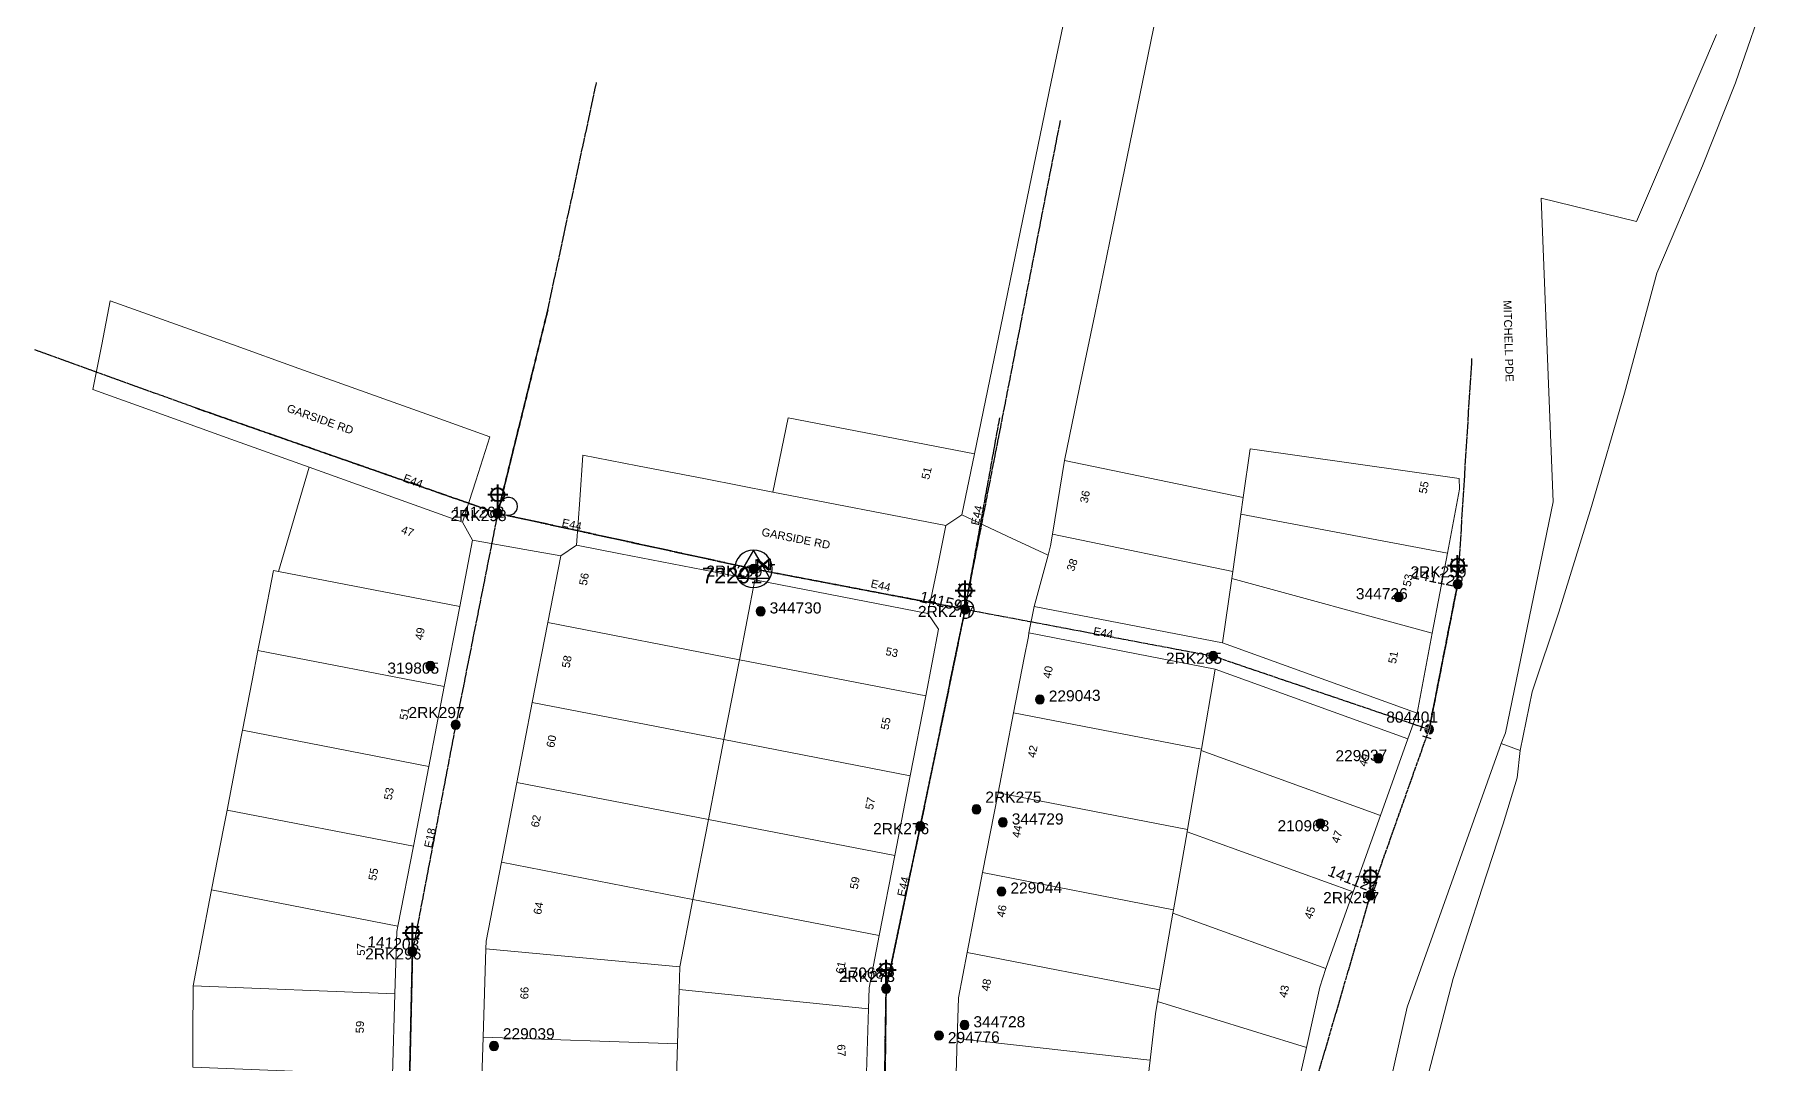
# Model space of a CAD drawing. Header units: metres. Extents: x 269214 to 271153, y 6086402 to 6088113.
# Drawn here: x 270200 to 270590.1, y 6087300.8 to 6087532.1 of the extents above; entities that cross this region are included whole.
import ezdxf
from ezdxf.enums import TextEntityAlignment as Align

# ---------------------------------------------------------------- set-up
doc = ezdxf.new("R2010")
doc.units = ezdxf.units.M
doc.linetypes.add('Cable Exist OH', pattern=[1, 1, 0])
doc.layers.get('0').update_dxf_attribs({"color": 6})
doc.layers.add('Cadastre Land Parcels_SP_EXT', color=9, linetype='Continuous', lineweight=5)
doc.layers.add('Cadastre Roads_SP_EXT', color=9, linetype='Continuous', lineweight=5)
for name, color, linetype in [('Equip_LV_EXT', 7, 'Continuous'), ('Equip_SP_SL_EXT', 7, 'Continuous'), ('Mains_HV_EXT', 7, 'Continuous'), ('Mains_LV_EXT', 7, 'Continuous'), ('Mains_SL_EXT', 7, 'Continuous'), ('Sub_SP_TR_HV_LV_EXT', 7, 'Continuous'), ('SupportsOH_SP_TR_HV_LV_SL_EXT', 7, 'Continuous')]:
    doc.layers.add(name, color=color, linetype=linetype)
doc.styles.add('iecARIAL', font='arial.ttf', dxfattribs={"height": 2})
doc.styles.add('POLE_LABEL', font='arial.ttf')
doc.styles.get("Standard").update_dxf_attribs({"font": 'arial.ttf'})

# ---------------------------------------------------------------- blocks, each defined once
blk = doc.blocks.new('SUB_POLE_EXT')
blk.add_wipeout([(0, 4.22), (0.42, 4.2), (0.83, 4.14), (1.21, 4.05), (1.62, 3.9), (1.99, 3.72), (2.35, 3.51), (2.68, 3.26), (2.99, 2.99), (3.28, 2.66), (3.52, 2.34), (3.76, 1.92), (3.9, 1.62), (4.04, 1.23), (4.18, 0.63), (4.22, 0), (4.18, -0.61), (4.06, -1.15), (3.9, -1.62), (3.58, -2.24), (3.22, -2.73), (2.97, -3.01), (2.68, -3.26), (2.36, -3.5), (2, -3.72), (1.64, -3.89), (1.25, -4.03), (0.82, -4.14), (0.42, -4.2), (0, -4.22), (-0.41, -4.2), (-0.8, -4.15), (-1.21, -4.05), (-1.62, -3.9), (-1.99, -3.73), (-2.35, -3.51), (-2.68, -3.26), (-2.96, -3.02), (-3.23, -2.72), (-3.51, -2.35), (-3.71, -2.01), (-3.91, -1.6), (-4.05, -1.21), (-4.16, -0.76), (-4.22, -0.14), (-4.21, 0.39), (-4.14, 0.83), (-4.03, 1.27), (-3.9, 1.63), (-3.71, 2.02), (-3.5, 2.37), (-3.28, 2.67), (-2.99, 2.99), (-2.68, 3.27), (-2.33, 3.52), (-1.98, 3.73), (-1.63, 3.9), (-1.2, 4.05), (-0.78, 4.15), (-0.4, 4.21)])
blk.add_line((2.16, 0.48), (2.16, 0.48, 0))
blk.add_lwpolyline([(-4.22, 0, 1), (4.22, 0, 1)], format="xyb", close=True)
blk.add_lwpolyline([(2.14, 0.52), (0, 4.22), (-3.66, -2.11), (3.66, -2.11)], close=True)
for tag, height, flags, p in [('STREET_CODE', 0.2, 9, (1.5, 0)), ('ASSET_NUM', 3.5, 8, (2, 2)), ('CONSTRUCTED_VOLTAGE', 0.2, 9, (1.5, -0.2)), ('OPERATING_VOLTAGE', 0.2, 9, (1.5, -0.6)), ('OPERATED_BY', 0.2, 9, (1.5, -0.8)), ('ORIENTATION', 0.2, 9, (1.5, -1.2)), ('OWNED_BY', 0.2, 9, (1.5, -1.4)), ('SECONDARY_VOLTAGE', 0.2, 9, (1.5, -1.6)), ('STATE', 0.2, 9, (1.5, -1.8)), ('SUBSTATION_TYPE', 0.2, 9, (1.5, -2)), ('STREETNAME', 0.2, 9, (1.5, -2.8)), ('SUBURB', 0.2, 9, (1.5, -3)), ('Z', 0.2, 1, (1.5, -3.4)), ('NO_PHASES', 0.2, 9, (1.5, -0.4)), ('MAINTAINED_BY', 0.2, 9, (1.5, -1)), ('USAGE', 0.2, 9, (1.5, -2.2)), ('LEGEND', 0.2, 9, (1.5, -2.4)), ('LOCATION', 0.2, 9, (1.5, -2.6)), ('NOTES', 0.2, 9, (1.5, -3.2))]:
    blk.add_attdef(tag, text='', height=height, dxfattribs=dict(flags=flags)).set_placement(p, align=Align.MIDDLE_LEFT)
blk = doc.blocks.new('LV_OH_LINKS_DISTFUSE_EXT')
for p, q in [((0, 0), (0.96, 0)), ((3.84, 0), (4.8, 0))]:
    blk.add_line(p, q)
blk.add_lwpolyline([(3.84, -1.2), (3.84, 1.2), (0.96, -1.2), (0.96, 1.2)], close=True)
at = {"flags": 9}
for tag, p in [('ACTUAL_STATUS', (0, 0)), ('CONSTRUCTED_VOLTAGE', (0, -0.2)), ('OPERATING_VOLTAGE', (0, -0.6)), ('ORIENTATION', (0, -0.8)), ('OWNED_BY', (0, -1)), ('STATE', (0, -1.2)), ('SWITCH_TYPE', (0, -1.4)), ('NO_PHASES', (0, -0.4)), ('USAGE', (0, -1.6)), ('NOTES', (0, -1.8))]:
    blk.add_attdef(tag, text='', height=0.2, dxfattribs=at).set_placement(p, align=Align.MIDDLE_LEFT)
at = {"flags": 1}
blk.add_attdef('Z', (0, 0), '', height=0.2, dxfattribs=at)
blk = doc.blocks.new('SL_LANTERN_EXT')
at = {"lineweight": 40}
for p, q in [((-2.25, 4.22), (2.25, 4.22)), ((-1.46, 5.68), (-1.06, 5.28)), ((0, 1.97), (0, 6.47)), ((1.46, 5.68), (1.06, 5.28)), ((-1.46, 2.76), (-1.06, 3.16)), ((0, 0), (0, 2.72)), ((1.46, 2.76), (1.06, 3.16))]:
    blk.add_line(p, q, dxfattribs=at)
blk.add_circle((0, 4.22), 1.5, dxfattribs=at)
at = {"style": 'iecARIAL', "flags": 8}
blk.add_attdef('ASSET_NUM', (1.5, 1.5), '', height=2.5, dxfattribs=at)
for tag, p, height, flags in [('OPERATING_VOLTAGE', (0.98, -1.65), 0.2, 9), ('ORIENTATION', (0.98, -1.85), 0.2, 9), ('OWNED_BY', (0.98, -2.05), 0.2, 9), ('STATE', (0.98, -2.25), 0.2, 9), ('CONSTRUCTED_VOLTAGE', (0.98, -0.65), 0.2, 9), ('CONTROL_TYPE', (0.98, -0.85), 0.2, 9), ('LANTERN_PURPOSE', (0.98, -1.05), 0.2, 9), ('LANTERN_TYPE', (0.98, -1.25), 0.2, 9), ('NO_PHASES', (0.98, -1.45), 0.2, 9), ('USAGE', (0.98, -2.45), 0.2, 9), ('CEXIST', (0.98, -2.65), 0.2, 9), ('CNEW', (0.98, -2.85), 0.2, 9), ('CNUMBER', (0.98, -3.05), 0.2, 9), ('CREMOVE', (0.98, -3.25), 0.2, 9), ('CREPLACE', (0.98, -3.45), 0.2, 9), ('LKINGHEIGHT', (0.98, -3.65), 0.2, 9), ('LBRACKET', (0.98, -3.85), 0.2, 9), ('LBRACKETVOCAB', (0.98, -4.05), 0.2, 9), ('LNUMBER', (2.18, -3.25), 2.5, 8), ('LCATEGORY', (0.98, -4.25), 0.2, 9), ('LCHARGE1', (0.98, -4.45), 0.2, 9), ('LCHARGE1PERCENT', (0.98, -4.65), 0.2, 9), ('LCHARGE2', (0.98, -4.85), 0.2, 9), ('LCHARGE2PERCENT', (0.98, -5.05), 0.2, 9), ('LCHARGE3', (0.98, -5.25), 0.2, 9), ('LCHARGE3PERCENT', (0.98, -5.45), 0.2, 9), ('LEXIST', (0.98, -5.65), 0.2, 9), ('LLAMP', (0.98, -5.85), 0.2, 9), ('LLAMPVOCAB', (0.98, -6.05), 0.2, 9), ('LMAST', (0.98, -6.25), 0.2, 9), ('LMASTVOCAB', (0.98, -6.45), 0.2, 9), ('LNEW', (0.98, -6.65), 0.2, 9), ('LANTNUMBER', (0.98, -6.85), 0.2, 9), ('LOUTREACH', (0.98, -7.25), 0.2, 9), ('LOUTREACHVOCAB', (0.98, -7.45), 0.2, 9), ('LRATECODE', (0.98, -7.65), 0.2, 9), ('LREMOVE', (0.98, -7.85), 0.2, 9), ('STREETNAME', (0.98, -9.25), 0.2, 9), ('SUBURB', (0.98, -9.45), 0.2, 1), ('LREPLACE', (0.98, -8.05), 0.2, 9), ('LTYPE', (0.98, -8.25), 0.2, 9), ('LTYPEVOCAB', (0.98, -8.45), 0.2, 9), ('LEGEND', (0.98, -8.65), 0.2, 9), ('LOCATION', (0.98, -8.85), 0.2, 9), ('NOTES', (0.98, -9.05), 0.2, 9)]:
    blk.add_attdef(tag, p, '', height=height, dxfattribs=dict(flags=flags))
blk = doc.blocks.new('POLE_EXT')
blk.add_hatch(color=256).paths.add_polyline_path([(-1, 0, 1), (1, 0, 1)])
blk.add_lwpolyline([(-1, 0, 1), (1, 0, 1)], format="xyb", close=True)
for tag, height, flags, p in [('pNumber', 2.5, 8, (-17.84, 2.07)), ('OWNED_BY', 0.2, 9, (1.35, -0.4)), ('SPECIAL_USE', 0.2, 9, (1.35, -0.8)), ('STATE', 0.2, 9, (1.35, -1)), ('cLV', 0.2, 9, (1.35, -1.4)), ('hDepth', 0.2, 9, (1.35, -1.6)), ('hDia', 0.2, 9, (1.35, -1.8)), ('cHV', 0.2, 9, (1.35, -2)), ('cLinedev', 0.2, 9, (1.35, -3.4)), ('pExisting', 0.2, 9, (1.35, -3.8)), ('PARENT', 0.2, 9, (1.35, -0.6)), ('USAGE', 0.2, 9, (1.35, -1.2)), ('LBRACKET', 0.2, 9, (1.35, -2.2)), ('LExisting', 0.2, 9, (1.35, -2.4)), ('LANTNUMBER', 0.2, 9, (1.35, -2.6)), ('LOther', 0.2, 9, (1.35, -2.8)), ('LRemove', 0.2, 9, (1.35, -3)), ('LEGEND', 0.2, 9, (1.35, -3.2)), ('LOCATION', 0.2, 9, (1.35, -3.6)), ('PFNUMBER', 0.2, 9, (1.35, -4)), ('pFooting', 0.2, 9, (1.35, -4.4)), ('pNew', 0.2, 9, (1.35, -4.6)), ('pRelocate', 0.2, 9, (1.35, -5)), ('pRemove', 0.2, 9, (1.35, -5.2)), ('pReplace', 0.2, 9, (1.35, -5.4)), ('pStay', 0.2, 9, (1.35, -5.6)), ('pType', 0.2, 9, (1.35, -5.8)), ('cspan', 0.2, 9, (1.35, -6)), ('STREETNAME', 0.2, 9, (1.35, -6.2)), ('SUBURB', 0.2, 9, (1.35, -6.4)), ('OPERATED_BY', 0.2, 9, (1.36, -7.01)), ('NEWPFNUMBER', 0.2, 9, (1.35, -4.2)), ('NOTES', 0.2, 9, (1.35, -6.6)), ('MAINTAINED_BY', 0.2, 9, (1.36, -6.81))]:
    blk.add_attdef(tag, text='', height=height, dxfattribs=dict(flags=flags)).set_placement(p, align=Align.MIDDLE_LEFT)
at = {"style": 'POLE_LABEL'}
for tag, height, flags, p in [('STRUCTURE_PLANT_NUMBER', 0.2, 9, (1.35, 0.03)), ('ASSET_NUM', 2.5, 8, (2, 2)), ('STREET_CODE', 0.2, 9, (1.35, -0.2))]:
    blk.add_attdef(tag, text='', height=height, dxfattribs=dict(at, flags=flags)).set_placement(p, align=Align.MIDDLE_LEFT)
at = {"flags": 1}
blk.add_attdef('Z', (1.35, -7.33), '', height=0.2, dxfattribs=at)
blk = doc.blocks.new('End Shackle_EXT')
blk.add_wipeout([(0, 0.25), (1.81, 0.25), (1.82, -0.25), (0, -0.25)])
blk.add_line((1.81, -1), (1.81, 1))
at = {"flags": 1}
blk.add_attdef('Z', (0, 0), '', height=0.2, dxfattribs=at)
at = {"flags": 9}
for tag, p in [('CONNECTOR_TYPE', (0, 0)), ('CONSTRUCTED_VOLTAGE', (0, -0.2)), ('OPERATING_VOLTAGE', (0, -0.6)), ('ORIENTATION', (0, -0.8)), ('OWNED_BY', (0, -1)), ('STATE', (0, -1.2)), ('NO_PHASES', (0, -0.4)), ('USAGE', (0, -1.4)), ('NOTES', (0, -1.6))]:
    blk.add_attdef(tag, text='', height=0.2, dxfattribs=at).set_placement(p, align=Align.MIDDLE_LEFT)

msp = doc.modelspace()

# ---------------------------------------------------------------- linework, layer by layer
at = {"layer": 'Cadastre Land Parcels_SP_EXT', "linetype": 'Continuous'}
for points in [[(270578.28, 6087532.12), (270570.98, 6087515.07), (270560.28, 6087490.09), (270538.83, 6087495.31), (270541.54, 6087427.09), (270530.84, 6087375.14), (270529.85, 6087372.71), (270534.15, 6087371.15), (270536.78, 6087384.32), (270542.81, 6087402.25), (270550.16, 6087426), (270557.61, 6087451.5), (270564.88, 6087478.42), (270575.1, 6087502.61), (270575.1, 6087502.61), (270582.51, 6087521.26), (270590.14, 6087543.22)], [(270512, 6087292.81), (270519.03, 6087319.91), (270525.53, 6087340), (270530.31, 6087354.67), (270533.43, 6087365), (270534.15, 6087371.15), (270529.85, 6087372.71), (270508.69, 6087313.44), (270480.69, 6087188.5)]]:
    msp.add_lwpolyline(points, dxfattribs=at)
for points in [[(270411.41, 6087437.85), (270369.51, 6087445.97), (270366.06, 6087429.25), (270404.97, 6087421.71), (270408.58, 6087424.12), (270411.41, 6087437.85)], [(270520.41, 6087432.33), (270473.39, 6087439), (270471.84, 6087428.06), (270471.31, 6087424.31), (270517.76, 6087415.52), (270520.46, 6087429.87), (270520.41, 6087432.33)], [(270295.64, 6087403.51), (270295.63, 6087403.51), (270254.89, 6087411.41), (270261.81, 6087434.84), (270296.25, 6087422.5), (270298.54, 6087418.47), (270295.64, 6087403.51)], [(270471.84, 6087428.06), (270431.65, 6087436.35), (270428.94, 6087419.8), (270469.47, 6087411.43), (270471.31, 6087424.31), (270471.84, 6087428.06)], [(270517.76, 6087415.52), (270471.31, 6087424.31), (270469.47, 6087411.43), (270469.25, 6087409.83), (270514.35, 6087397.55), (270517.76, 6087415.52)], [(270469.47, 6087411.43), (270428.94, 6087419.8), (270428.5, 6087417.13), (270427.94, 6087415.06), (270424.81, 6087403.56), (270467.18, 6087395.35), (270469.25, 6087409.83), (270469.47, 6087411.43)], [(270295.64, 6087403.51), (270295.63, 6087403.51), (270254.89, 6087411.41), (270253.74, 6087411.63), (270251.42, 6087399.66), (270250.26, 6087393.67), (270292.16, 6087385.55), (270292.17, 6087385.55), (270295.64, 6087403.51)], [(270514.35, 6087397.55), (270469.25, 6087409.83), (270467.18, 6087395.35), (270510.93, 6087379.55), (270514.35, 6087397.55)], [(270467.18, 6087395.35), (270424.81, 6087403.56), (270423.65, 6087397.58), (270465.56, 6087389.46), (270508.88, 6087373.8), (270510.93, 6087379.55), (270467.18, 6087395.35)], [(270358.52, 6087391.57), (270315.44, 6087399.91), (270311.96, 6087381.95), (270355.04, 6087373.61), (270358.52, 6087391.57)], [(270465.56, 6087389.46), (270423.65, 6087397.58), (270423.51, 6087396.81), (270422.58, 6087392.01), (270420.18, 6087379.62), (270462.42, 6087371.43), (270465.56, 6087389.46)], [(270292.17, 6087385.55), (270292.16, 6087385.55), (270250.26, 6087393.67), (270248.95, 6087386.9), (270246.78, 6087375.72), (270288.68, 6087367.59), (270288.68, 6087367.59), (270292.17, 6087385.55)], [(270400.43, 6087383.45), (270358.52, 6087391.57), (270355.04, 6087373.61), (270396.95, 6087365.49), (270400.43, 6087383.45)], [(270508.88, 6087373.8), (270465.56, 6087389.46), (270462.42, 6087371.43), (270462.37, 6087371.16), (270502.73, 6087356.58), (270508.88, 6087373.8)], [(270355.04, 6087373.61), (270311.96, 6087381.95), (270308.48, 6087363.99), (270351.57, 6087355.65), (270355.04, 6087373.61)], [(270462.37, 6087371.16), (270462.42, 6087371.43), (270420.18, 6087379.62), (270416.7, 6087361.66), (270459.28, 6087353.4), (270459.28, 6087353.4), (270462.37, 6087371.16)], [(270288.68, 6087367.59), (270288.68, 6087367.59), (270246.78, 6087375.72), (270245.76, 6087370.44), (270243.31, 6087357.76), (270285.21, 6087349.63), (270288.68, 6087367.59)], [(270396.95, 6087365.49), (270355.04, 6087373.61), (270351.57, 6087355.65), (270393.47, 6087347.53), (270396.95, 6087365.49)], [(270502.73, 6087356.58), (270462.37, 6087371.16), (270459.28, 6087353.4), (270459.19, 6087352.86), (270496.57, 6087339.35), (270502.73, 6087356.58)], [(270351.57, 6087355.65), (270308.48, 6087363.99), (270305, 6087346.03), (270348.08, 6087337.69), (270351.57, 6087355.65)], [(270459.19, 6087352.86), (270459.28, 6087353.4), (270459.28, 6087353.4), (270416.7, 6087361.66), (270413.22, 6087343.7), (270456.15, 6087335.37), (270459.19, 6087352.86)], [(270285.21, 6087349.63), (270243.31, 6087357.76), (270242.57, 6087353.98), (270239.83, 6087339.8), (270281.73, 6087331.67), (270285.21, 6087349.63)], [(270393.47, 6087347.53), (270351.57, 6087355.65), (270348.08, 6087337.69), (270348.09, 6087337.69), (270389.99, 6087329.57), (270389.99, 6087329.56), (270393.47, 6087347.53)], [(270496.57, 6087339.35), (270459.19, 6087352.86), (270456.15, 6087335.37), (270456.01, 6087334.57), (270490.42, 6087322.12), (270496.57, 6087339.35)], [(270348.08, 6087337.69), (270305, 6087346.03), (270301.56, 6087328.26), (270301.51, 6087326.55), (270345.15, 6087322.54), (270348.08, 6087337.69)], [(270456.01, 6087334.57), (270456.15, 6087335.37), (270413.22, 6087343.7), (270409.74, 6087325.74), (270453.01, 6087317.35), (270456.01, 6087334.57)], [(270281.5, 6087330.5), (270281.73, 6087331.67), (270239.83, 6087339.8), (270239.39, 6087337.52), (270236.2, 6087321.05), (270235.65, 6087318.25), (270281.07, 6087316.46), (270281.5, 6087330.5)], [(270387.7, 6087317.79), (270389.99, 6087329.56), (270389.99, 6087329.57), (270348.08, 6087337.69), (270345.15, 6087322.54), (270345, 6087317.44), (270387.56, 6087313.08), (270387.7, 6087317.79)], [(270490.42, 6087322.12), (270456.01, 6087334.57), (270453.01, 6087317.35), (270452.56, 6087314.74), (270486.04, 6087304.38), (270489.04, 6087317.96), (270490.42, 6087322.12)], [(270345, 6087317.44), (270345.15, 6087322.54), (270301.51, 6087326.55), (270300.9, 6087306.74), (270344.62, 6087305.25), (270345, 6087317.44)], [(270453.01, 6087317.35), (270409.74, 6087325.74), (270407.77, 6087315.56), (270407.49, 6087306.39), (270450.86, 6087301.54), (270450.87, 6087301.54), (270452.09, 6087311.99), (270452.56, 6087314.74), (270453.01, 6087317.35)], [(270281.07, 6087316.46), (270235.65, 6087318.25), (270235.61, 6087307.38), (270235.59, 6087299.95), (270280.5, 6087298.17), (270280.51, 6087298.17), (270281.07, 6087316.46)], [(270387.56, 6087313.08), (270345, 6087317.44), (270344.62, 6087305.25), (270344.39, 6087297.63), (270387.05, 6087296.32), (270387.56, 6087313.08)], [(270486.04, 6087304.38), (270452.56, 6087314.74), (270452.09, 6087311.99), (270450.87, 6087301.54), (270450.33, 6087296.49), (270482.04, 6087286.53), (270486.04, 6087304.38)], [(270344.62, 6087305.25), (270300.9, 6087306.74), (270300.34, 6087288.46), (270344.06, 6087286.96), (270344.39, 6087297.63), (270344.62, 6087305.25)], [(270450.87, 6087301.54), (270450.86, 6087301.54), (270407.49, 6087306.39), (270406.94, 6087288.1), (270448.93, 6087283.41), (270448.93, 6087283.41), (270450.33, 6087296.49), (270450.87, 6087301.54)]]:
    msp.add_lwpolyline(points, close=True, dxfattribs=at)
at = {"layer": 'Cadastre Roads_SP_EXT', "linetype": 'Continuous'}
for points in [[(270432.13, 6087538.17), (270428.67, 6087521.46), (270425.22, 6087504.74), (270421.77, 6087488.02), (270418.32, 6087471.3), (270414.86, 6087454.57), (270411.41, 6087437.85), (270408.58, 6087424.12), (270419.87, 6087418.83), (270427.94, 6087415.06), (270428.5, 6087417.13), (270428.94, 6087419.8), (270431.65, 6087436.35), (270435.04, 6087452.77), (270438.43, 6087469.19), (270441.82, 6087485.62), (270445.21, 6087502.04), (270448.6, 6087518.46), (270452.29, 6087536.38)], [(270300.34, 6087288.46), (270300.9, 6087306.74), (270301.51, 6087326.55), (270301.56, 6087328.26), (270305, 6087346.03), (270308.48, 6087363.99), (270311.96, 6087381.95), (270315.44, 6087399.91), (270318.34, 6087414.88), (270310.24, 6087416.35), (270298.54, 6087418.47), (270295.64, 6087403.51), (270292.17, 6087385.55), (270288.68, 6087367.59), (270285.21, 6087349.63), (270281.73, 6087331.67), (270281.5, 6087330.5), (270281.07, 6087316.46), (270280.51, 6087298.17)]]:
    msp.add_lwpolyline(points, dxfattribs=at)
msp.add_lwpolyline([(270229.58, 6087467.75), (270217.03, 6087472.25), (270215.12, 6087462.42), (270213.16, 6087452.27), (270226.93, 6087447.33), (270244.15, 6087441.16), (270261.81, 6087434.84), (270296.25, 6087422.5), (270299.23, 6087431.75), (270302.42, 6087441.66), (270289.28, 6087446.36), (270274.36, 6087451.71), (270259.43, 6087457.06), (270244.51, 6087462.4), (270229.58, 6087467.75)], close=True, dxfattribs=at)
at = {"layer": 'Mains_HV_EXT', "linetype": 'Cable Exist OH'}
for points in [[(270409.3, 6087402.91), (270430.74, 6087512.79)], [(270409.3, 6087402.91), (270399.21, 6087354.09), (270391.52, 6087317.63), (270390.86, 6087261.56)]]:
    msp.add_lwpolyline(points, dxfattribs=at)
at = {"layer": 'Mains_LV_EXT', "linetype": 'Cable Exist OH'}
for points in [[(270315.45, 6087470.2), (270304.17, 6087424.47)], [(270523.2, 6087459.26), (270520.05, 6087408.56)], [(270409.3, 6087402.91), (270417.09, 6087445.94)], [(270304.17, 6087424.47), (270267.23, 6087437.35)], [(270304.17, 6087424.47), (270294.73, 6087376.94)], [(270409.3, 6087402.91), (270399.21, 6087354.09)], [(270294.73, 6087376.94), (270285, 6087325.93)], [(270399.21, 6087354.09), (270391.52, 6087317.63)], [(270487.78, 6087295.29), (270500.43, 6087338.58)], [(270285, 6087325.93), (270283.91, 6087277.41)], [(270391.52, 6087317.63), (270391.04, 6087286.66), (270390.84, 6087261.53)]]:
    msp.add_lwpolyline(points, dxfattribs=at)
at = {"layer": 'Mains_LV_EXT', "linetype": 'Continuous'}
for points in [[(270306.17, 6087424.1, 2.506222), (270304.66, 6087426.4)], [(270408.89, 6087400.94, 2.300507), (270407.36, 6087403.44)]]:
    msp.add_lwpolyline(points, format="xyb", dxfattribs=at)
at = {"layer": 'Mains_SL_EXT', "linetype": 'Cable Exist OH'}
for points in [[(270304.17, 6087424.47), (270315.45, 6087470.2), (270326.4, 6087521.31)], [(270304.17, 6087424.47), (270267.23, 6087437.35), (270236.24, 6087448.16), (270200.05, 6087461.21)], [(270304.17, 6087424.47), (270294.73, 6087376.94), (270285, 6087325.93)], [(270391.52, 6087317.63), (270399.21, 6087354.09), (270409.3, 6087402.91)], [(270477.34, 6087248.63), (270487.78, 6087295.29), (270500.43, 6087338.58)], [(270286.91, 6087220.46), (270283.8, 6087272.38), (270285, 6087325.93)], [(270390.86, 6087261.56), (270391.04, 6087286.66), (270391.52, 6087317.63)]]:
    msp.add_lwpolyline(points, dxfattribs=at)

# ---------------------------------------------------------------- block references
at = {"layer": 'Equip_SP_SL_EXT'}
ref = msp.add_blockref('SL_LANTERN_EXT', (270304.17, 6087424.47), dxfattribs=at)
ref.add_attrib('ASSET_NUM', '141202', dxfattribs={"layer": '0', "height": 2.5, "style": 'iecARIAL'}).set_placement((270305.67, 6087425.97), align=Align.TOP_RIGHT)
ref = msp.add_blockref('SL_LANTERN_EXT', (270520.05, 6087408.56), dxfattribs=at)
ref.add_attrib('ASSET_NUM', '141123', dxfattribs={"layer": '0', "height": 2.5, "rotation": 348.7244, "style": 'iecARIAL'}).set_placement((270521.55, 6087410.06), align=Align.TOP_RIGHT)
ref = msp.add_blockref('SL_LANTERN_EXT', (270409.3, 6087402.91), dxfattribs=at)
ref.add_attrib('ASSET_NUM', '141591', dxfattribs={"layer": '0', "height": 2.5, "rotation": 347.0423, "style": 'iecARIAL'}).set_placement((270410.8, 6087404.41), align=Align.TOP_RIGHT)
ref = msp.add_blockref('SL_LANTERN_EXT', (270500.43, 6087338.58), dxfattribs=at)
ref.add_attrib('ASSET_NUM', '141124', dxfattribs={"layer": '0', "height": 2.5, "rotation": 338.9, "style": 'iecARIAL'}).set_placement((270501.93, 6087340.08), align=Align.MIDDLE_RIGHT)
ref = msp.add_blockref('SL_LANTERN_EXT', (270285, 6087325.93), dxfattribs=at)
ref.add_attrib('ASSET_NUM', '141203', dxfattribs={"layer": '0', "height": 2.5, "rotation": 356.1954, "style": 'iecARIAL'}).set_placement((270286.5, 6087327.43), align=Align.MIDDLE_RIGHT)
ref = msp.add_blockref('SL_LANTERN_EXT', (270391.52, 6087317.63), dxfattribs=at)
ref.add_attrib('ASSET_NUM', '170687', dxfattribs={"layer": '0', "height": 2.5, "style": 'iecARIAL'}).set_placement((270393.02, 6087319.13), align=Align.BOTTOM_RIGHT)
at = {"layer": 'Sub_SP_TR_HV_LV_EXT'}
ref = msp.add_blockref('SUB_POLE_EXT', (270361.71, 6087411.98), dxfattribs=at)
ref.add_attrib('ASSET_NUM', '72291', dxfattribs={"layer": '0', "height": 3.5}).set_placement((270363.71, 6087412.23), align=Align.TOP_RIGHT)
at = {"layer": 'SupportsOH_SP_TR_HV_LV_SL_EXT'}
ref = msp.add_blockref('POLE_EXT', (270304.17, 6087424.47), dxfattribs=at)
ref.add_attrib('ASSET_NUM', '2RK298', dxfattribs={"layer": '0', "height": 2.5, "style": 'POLE_LABEL'}).set_placement((270306.17, 6087425.22), align=Align.TOP_RIGHT)
ref = msp.add_blockref('POLE_EXT', (270520.05, 6087408.56), dxfattribs=at)
ref.add_attrib('ASSET_NUM', '2RK259', dxfattribs={"layer": '0', "height": 2.5, "style": 'POLE_LABEL'}).set_placement((270522.05, 6087409.31), align=Align.BOTTOM_RIGHT)
ref = msp.add_blockref('POLE_EXT', (270506.82, 6087405.65), dxfattribs=at)
ref.add_attrib('ASSET_NUM', '344726', dxfattribs={"layer": '0', "height": 2.5, "style": 'POLE_LABEL'}).set_placement((270508.82, 6087406.4), align=Align.MIDDLE_RIGHT)
ref = msp.add_blockref('POLE_EXT', (270363.33, 6087402.46), dxfattribs=at)
ref.add_attrib('ASSET_NUM', '344730', dxfattribs={"layer": '0', "height": 2.5, "style": 'POLE_LABEL'}).set_placement((270365.33, 6087403.21), align=Align.MIDDLE_LEFT)
ref = msp.add_blockref('POLE_EXT', (270409.3, 6087402.91), dxfattribs=at)
ref.add_attrib('ASSET_NUM', '2RK277', dxfattribs={"layer": '0', "height": 2.5, "style": 'POLE_LABEL'}).set_placement((270411.3, 6087403.66), align=Align.TOP_RIGHT)
ref = msp.add_blockref('POLE_EXT', (270289.01, 6087390.17), dxfattribs=at)
ref.add_attrib('ASSET_NUM', '319805', dxfattribs={"layer": '0', "height": 2.5, "style": 'POLE_LABEL'}).set_placement((270291.01, 6087390.92), align=Align.TOP_RIGHT)
ref = msp.add_blockref('POLE_EXT', (270465.07, 6087392.4), dxfattribs=at)
ref.add_attrib('ASSET_NUM', '2RK285', dxfattribs={"layer": '0', "height": 2.5, "style": 'POLE_LABEL'}).set_placement((270467.07, 6087393.15), align=Align.TOP_RIGHT)
ref = msp.add_blockref('POLE_EXT', (270426.1, 6087382.62), dxfattribs=at)
ref.add_attrib('ASSET_NUM', '229043', dxfattribs={"layer": '0', "height": 2.5, "rotation": 1, "style": 'POLE_LABEL'}).set_placement((270428.1, 6087383.37), align=Align.MIDDLE_LEFT)
ref = msp.add_blockref('POLE_EXT', (270294.73, 6087376.94), dxfattribs=at)
ref.add_attrib('ASSET_NUM', '2RK297', dxfattribs={"layer": '0', "height": 2.5, "style": 'POLE_LABEL'}).set_placement((270296.73, 6087377.69), align=Align.BOTTOM_RIGHT)
ref = msp.add_blockref('POLE_EXT', (270513.65, 6087375.91), dxfattribs=at)
ref.add_attrib('ASSET_NUM', '804401', dxfattribs={"layer": '0', "height": 2.5, "style": 'POLE_LABEL'}).set_placement((270515.65, 6087376.66), align=Align.BOTTOM_RIGHT)
ref = msp.add_blockref('POLE_EXT', (270502.22, 6087369.39), dxfattribs=at)
ref.add_attrib('ASSET_NUM', '229037', dxfattribs={"layer": '0', "height": 2.5, "rotation": 1, "style": 'POLE_LABEL'}).set_placement((270504.22, 6087370.14), align=Align.MIDDLE_RIGHT)
ref = msp.add_blockref('POLE_EXT', (270411.84, 6087357.92), dxfattribs=at)
ref.add_attrib('ASSET_NUM', '2RK275', dxfattribs={"layer": '0', "height": 2.5, "style": 'POLE_LABEL'}).set_placement((270413.84, 6087358.67), align=Align.BOTTOM_LEFT)
ref = msp.add_blockref('POLE_EXT', (270417.78, 6087355.02), dxfattribs=at)
ref.add_attrib('ASSET_NUM', '344729', dxfattribs={"layer": '0', "height": 2.5, "style": 'POLE_LABEL'}).set_placement((270419.78, 6087355.77), align=Align.MIDDLE_LEFT)
ref = msp.add_blockref('POLE_EXT', (270489.2, 6087354.73), dxfattribs=at)
ref.add_attrib('ASSET_NUM', '210963', dxfattribs={"layer": '0', "height": 2.5, "style": 'POLE_LABEL'}).set_placement((270491.2, 6087355.48), align=Align.TOP_RIGHT)
ref = msp.add_blockref('POLE_EXT', (270399.21, 6087354.09), dxfattribs=at)
ref.add_attrib('ASSET_NUM', '2RK276', dxfattribs={"layer": '0', "height": 2.5, "style": 'POLE_LABEL'}).set_placement((270401.21, 6087354.84), align=Align.TOP_RIGHT)
ref = msp.add_blockref('POLE_EXT', (270417.47, 6087339.46), dxfattribs=at)
ref.add_attrib('ASSET_NUM', '229044', dxfattribs={"layer": '0', "height": 2.5, "rotation": 1, "style": 'POLE_LABEL'}).set_placement((270419.47, 6087340.21), align=Align.MIDDLE_LEFT)
ref = msp.add_blockref('POLE_EXT', (270500.43, 6087338.58), dxfattribs=at)
ref.add_attrib('ASSET_NUM', '2RK257', dxfattribs={"layer": '0', "height": 2.5, "style": 'POLE_LABEL'}).set_placement((270502.43, 6087339.33), align=Align.TOP_RIGHT)
ref = msp.add_blockref('POLE_EXT', (270285, 6087325.93), dxfattribs=at)
ref.add_attrib('ASSET_NUM', '2RK296', dxfattribs={"layer": '0', "height": 2.5, "style": 'POLE_LABEL'}).set_placement((270287, 6087326.68), align=Align.TOP_RIGHT)
ref = msp.add_blockref('POLE_EXT', (270391.52, 6087317.63), dxfattribs=at)
ref.add_attrib('ASSET_NUM', '2RK273', dxfattribs={"layer": '0', "height": 2.5, "style": 'POLE_LABEL'}).set_placement((270393.52, 6087318.38), align=Align.BOTTOM_RIGHT)
ref = msp.add_blockref('POLE_EXT', (270303.33, 6087304.73), dxfattribs=at)
ref.add_attrib('ASSET_NUM', '229039', dxfattribs={"layer": '0', "height": 2.5, "style": 'POLE_LABEL'}).set_placement((270305.33, 6087305.48), align=Align.BOTTOM_LEFT)
ref = msp.add_blockref('POLE_EXT', (270409.16, 6087309.43), dxfattribs=at)
ref.add_attrib('ASSET_NUM', '344728', dxfattribs={"layer": '0', "height": 2.5, "style": 'POLE_LABEL'}).set_placement((270411.16, 6087310.18), align=Align.MIDDLE_LEFT)
ref = msp.add_blockref('POLE_EXT', (270403.4, 6087307.09), dxfattribs=at)
ref.add_attrib('ASSET_NUM', '294776', dxfattribs={"layer": '0', "height": 2.5, "rotation": 1, "style": 'POLE_LABEL'}).set_placement((270405.4, 6087307.84), align=Align.TOP_LEFT)

# ---------------------------------------------------------------- texts
at = {"layer": 'Cadastre Land Parcels_SP_EXT'}
for s, rotation, p in [('51', 76.2545, (270401.16, 6087431.94)), ('36', 78.6323, (270436.84, 6087426.66)), ('55', 78.8804, (270513.05, 6087428.76)), ('47', 340.5967, (270282.29, 6087420.05)), ('38', 71.0689, (270433.75, 6087411.28)), ('56', 79.2084, (270324.2, 6087408.14)), ('53', 78.8803, (270509.46, 6087407.89)), ('49', 79.1741, (270287.29, 6087395.86)), ('53', 348.2049, (270391.27, 6087392.65)), ('58', 79.1743, (270320.32, 6087389.59)), ('51', 78.8805, (270506.15, 6087390.55)), ('40', 79.1189, (270428.53, 6087387.22)), ('51', 79.1748, (270283.81, 6087377.88)), ('55', 79.2555, (270392.04, 6087375.69)), ('60', 79.1747, (270316.86, 6087371.68)), ('42', 79.1183, (270425.08, 6087369.39)), ('49', 71.9067, (270499.47, 6087367.38)), ('53', 79.1741, (270280.32, 6087359.9)), ('57', 79.2555, (270388.56, 6087357.72)), ('62', 79.1744, (270313.38, 6087353.75)), ('44', 79.1186, (270421.59, 6087351.41)), ('47', 71.9066, (270493.32, 6087350.16)), ('55', 79.1747, (270276.81, 6087341.8)), ('59', 79.2555, (270385.1, 6087339.85)), ('64', 79.1745, (270313.93, 6087334.16)), ('46', 79.1188, (270418.13, 6087333.52)), ('45', 71.9069, (270487.23, 6087333.1)), ('57', 88.4774, (270274.29, 6087325.01)), ('61', 79.2551, (270381.92, 6087320.84)), ('66', 88.4773, (270311.05, 6087315.22)), ('48', 79.1185, (270414.65, 6087316.92)), ('43', 77.7678, (270481.59, 6087315.46)), ('59', 88.477, (270274.04, 6087307.57)), ('67', 272.8036, (270380.52, 6087305.08))]:
    msp.add_text(s, height=1.8, rotation=rotation, dxfattribs=at).set_placement(p)
at = {"layer": 'Cadastre Roads_SP_EXT'}
for s, rotation, p in [('MITCHELL PDE', 271.5797, (270530.35, 6087472.34)), ('GARSIDE RD', 340.5967, (270256.58, 6087447.38))]:
    msp.add_text(s, height=1.8, rotation=rotation, dxfattribs=at).set_placement(p)
at = {"layer": 'Mains_LV_EXT'}
for s, rotation, p in [('E44', 339.4312, (270282.74, 6087431.7)), ('E44', 77.6591, (270412.33, 6087421.64)), ('E44', 347.8941, (270318.47, 6087421.55)), ('E44', 347.0423, (270387.93, 6087407.89)), ('E44', 349.9184, (270437.99, 6087397.15)), ('E18', 78.1967, (270289.36, 6087349.13)), ('E44', 76.7697, (270395.73, 6087338.19))]:
    msp.add_text(s, height=1.8, rotation=rotation, dxfattribs=at).set_placement(p)

# ---------------------------------------------------------------- next in the draw order: linework, layer by layer
at = {"layer": 'Cadastre Land Parcels_SP_EXT', "linetype": 'Continuous'}
for points in [[(270362, 6087409.53), (270331.76, 6087415.38), (270321.91, 6087417.29), (270318.34, 6087414.88), (270315.44, 6087399.91), (270358.52, 6087391.57), (270362, 6087409.53)], [(270400.91, 6087401.99), (270362, 6087409.53), (270358.52, 6087391.57), (270400.43, 6087383.45), (270403.33, 6087398.42), (270400.91, 6087401.99)]]:
    msp.add_lwpolyline(points, close=True, dxfattribs=at)
at = {"layer": 'Cadastre Roads_SP_EXT', "linetype": 'Continuous'}
msp.add_lwpolyline([(270335.61, 6087435.14), (270323.34, 6087437.52), (270322.63, 6087427.49), (270321.91, 6087417.29), (270331.76, 6087415.38), (270362, 6087409.53), (270400.91, 6087401.99), (270402.9, 6087411.64), (270404.97, 6087421.71), (270366.06, 6087429.25), (270350.88, 6087432.19), (270335.61, 6087435.14)], close=True, dxfattribs=at)
at = {"layer": 'Mains_HV_EXT', "linetype": 'Cable Exist OH'}
for points in [[(270236.24, 6087448.16), (270304.17, 6087424.47), (270361.71, 6087411.98)], [(270361.71, 6087411.98), (270409.3, 6087402.91)]]:
    msp.add_lwpolyline(points, dxfattribs=at)
at = {"layer": 'Mains_LV_EXT', "linetype": 'Cable Exist OH'}
for points in [[(270304.17, 6087424.47), (270361.71, 6087411.98)], [(270361.71, 6087411.98), (270409.3, 6087402.91)]]:
    msp.add_lwpolyline(points, dxfattribs=at)
at = {"layer": 'Mains_SL_EXT', "linetype": 'Cable Exist OH'}
msp.add_lwpolyline([(270409.3, 6087402.91), (270361.71, 6087411.98), (270304.17, 6087424.47)], dxfattribs=at)

# ---------------------------------------------------------------- next in the draw order: block references
at = {"layer": 'Equip_LV_EXT'}
for p in [(270361.31, 6087412.9), (270361.71, 6087412.98)]:
    msp.add_blockref('LV_OH_LINKS_DISTFUSE_EXT', p, dxfattribs=at)
at = {"layer": 'Mains_LV_EXT', "rotation": 252.4528653327367}
msp.add_blockref('End Shackle_EXT', (270513.65, 6087375.91), dxfattribs=at)
at = {"layer": 'SupportsOH_SP_TR_HV_LV_SL_EXT'}
ref = msp.add_blockref('POLE_EXT', (270361.71, 6087411.98), dxfattribs=at)
ref.add_attrib('ASSET_NUM', '2RK299', dxfattribs={"layer": '0', "height": 2.5, "style": 'POLE_LABEL'}).set_placement((270363.71, 6087412.73), align=Align.TOP_RIGHT)

# ---------------------------------------------------------------- next in the draw order: texts
at = {"layer": 'Cadastre Roads_SP_EXT'}
msp.add_text('GARSIDE RD', height=1.8, rotation=348.8103, dxfattribs=at).set_placement((270363.39, 6087419.46))

# ---------------------------------------------------------------- next in the draw order: block references
at = {"layer": 'Mains_LV_EXT', "rotation": 161.4382909219802}
msp.add_blockref('End Shackle_EXT', (270513.65, 6087375.91), dxfattribs=at)

# ---------------------------------------------------------------- next in the draw order: block references
at = {"layer": 'Mains_LV_EXT', "rotation": 78.17329605131908}
msp.add_blockref('End Shackle_EXT', (270513.65, 6087375.91), dxfattribs=at)

# ---------------------------------------------------------------- next in the draw order: linework, layer by layer
at = {"layer": 'Mains_LV_EXT', "linetype": 'Cable Exist OH'}
for points in [[(270520.05, 6087408.56), (270513.65, 6087375.91)], [(270409.3, 6087402.91), (270465.07, 6087392.4), (270513.65, 6087375.91)], [(270500.43, 6087338.58), (270513.65, 6087375.91)]]:
    msp.add_lwpolyline(points, dxfattribs=at)
at = {"layer": 'Mains_SL_EXT', "linetype": 'Cable Exist OH'}
msp.add_lwpolyline([(270500.43, 6087338.58), (270513.65, 6087375.91), (270520.05, 6087408.56)], dxfattribs=at)

doc.saveas('drawing.dxf')
